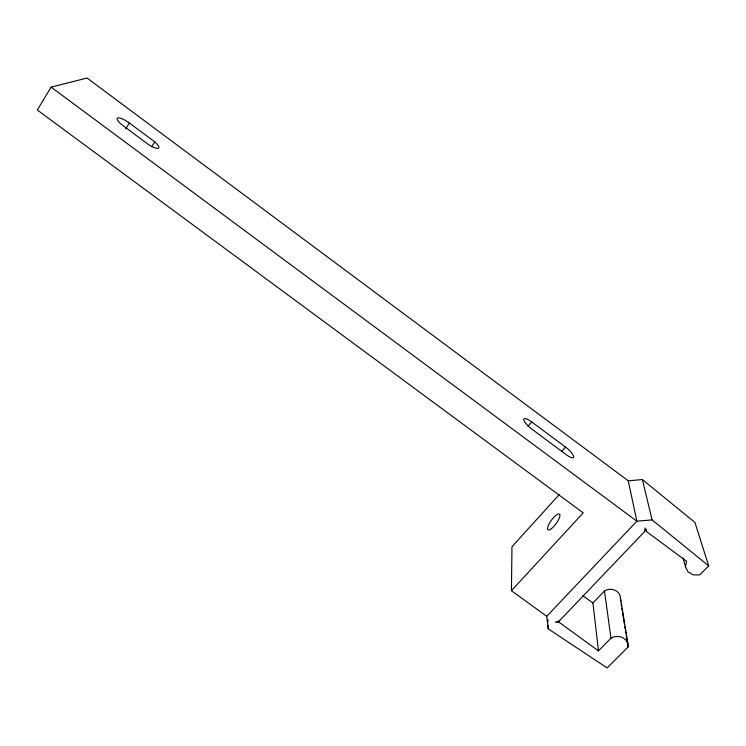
<?xml version="1.0" encoding="UTF-8"?>
<svg xmlns="http://www.w3.org/2000/svg" width="746" height="746" viewBox="0 0 746 746"><rect width="100%" height="100%" fill="white"/><g stroke="black" fill="none" stroke-linecap="round" stroke-linejoin="round"><path stroke-width="1.12" d="M626.239 635.592L628.067 646.978L607.188 667.978L548.263 628.859L546.734 616.317L511.43 590.701L511.97 546.753L559.192 494.635M511.43 590.701L583.213 512.875L37.3 110.007L51.11 87.151L87.04 78.022L628.263 480.816L642.353 479.557L694.918 522.424L708.7 565.869L699.711 574.905L693.304 574.905L687.989 571.874L685.481 566.792L686.59 561.272L646.428 531.525L645.131 527.954L644.507 531.684L559.286 620.98L555.444 622.043L559.481 622.565L598.488 650.876L610.974 638.184A10.798 9.241 2 0 1 622.845 637.783A10.798 9.241 2 0 1 628.067 646.978M125.664 128.862L129.394 123.025L154.814 141.908A11.013 3.003 34.1 0 1 158.385 148.221A11.013 3.003 34.1 0 1 148.799 144.78L122.941 125.589A10.761 2.9 33.7 0 1 117.663 117.989A10.761 2.9 33.7 0 1 129.394 123.025M151.671 146.729L154.814 141.908M528.093 426.162L531.739 421.966L565.533 447.068A10.108 2.732 41 0 1 573.73 456.683A10.108 2.732 41 0 1 566.27 454.678L531.544 428.894A10.09 2.77 40.5 0 1 523.981 420.548L523.757 419.457A10.09 2.77 40.5 0 1 531.739 421.966M561.663 451.414L565.533 447.068M546.734 616.317L636.86 521.174L652.079 519.906L708.7 565.869M598.488 650.876L592.911 603.01L604.493 590.972A10.024 8.719 1.2 0 1 615.515 590.524A10.024 8.719 1.2 0 1 620.383 599.169L620.747 601.444M582.803 595.634L592.911 603.01M51.11 87.151L636.86 521.174L628.263 480.816M683.01 557.896L685.481 566.792M642.353 479.557L652.079 519.906M645.924 529.306L646.428 531.525M620.439 597.481L628.132 645.187M621.12 603.719L621.483 605.994M621.847 608.27L622.211 610.545M622.574 612.83L624.411 624.206M624.775 626.481L625.139 628.766M625.502 631.041L625.866 633.317M604.493 590.972L610.974 638.184M559.332 620.262L559.481 622.565M547.853 619.59L547.956 621.912M548.105 625.381L548.263 628.859M551.406 528.662A9.735 2.909 -53.7 0 0 559.901 514.777A9.735 2.909 -53.7 0 0 549.905 522.452A9.735 2.909 -53.7 0 0 551.406 528.662"/></g></svg>
